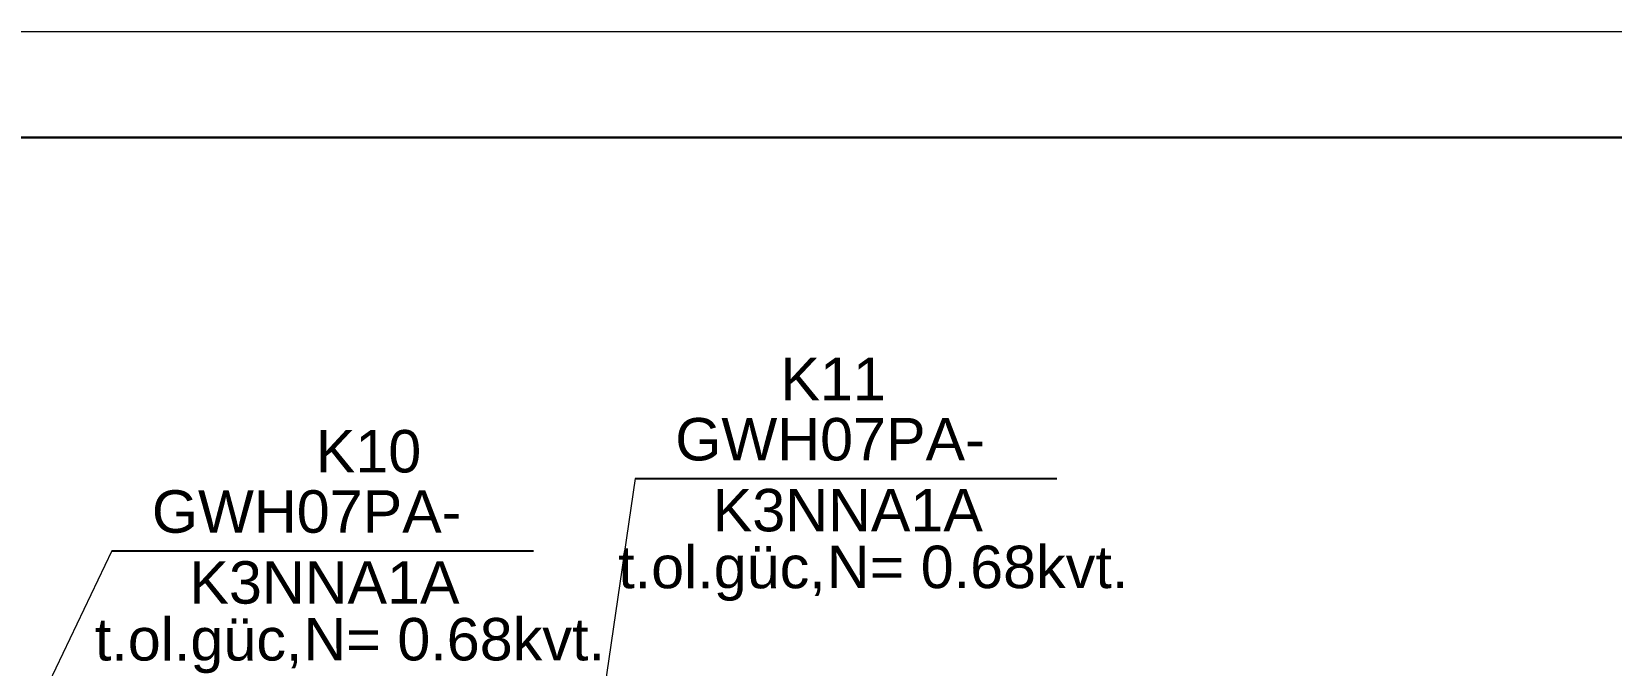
# Model space of a CAD drawing. Header units: millimetres. Extents: x 895788 to 1136524, y -21936 to 400945.
# Drawn here: x 1063630 to 1078523, y 257950 to 263923 of the extents above; entities that cross this region are included whole.
import ezdxf

# ---------------------------------------------------------------- set-up
doc = ezdxf.new("R2010")
doc.units = ezdxf.units.MM
doc.layers.add('невидимка_Ном._пера__241_Ном._пера__7', color=7, linetype='Continuous', lineweight=60)
doc.styles.get("Standard").update_dxf_attribs({"font": 'arial.ttf', "height": 400})

msp = doc.modelspace()

# ---------------------------------------------------------------- linework, layer by layer
at = {"color": 7, "lineweight": 0}
for p, q in [((1069320.242, 259710.25), (1069031.502, 257733.103)), ((1064386.533, 259029.011), (1063727.65, 257647.565))]:
    msp.add_line(p, q, dxfattribs=at)
for p, q in [((1069320.242, 259710.25), (1073296.6, 259710.25)), ((1064386.533, 259029.011), (1068362.891, 259029.011))]:
    msp.add_line(p, q)
at = {"lineweight": 30, "flags": 128}
msp.add_lwpolyline([(1020231.322, 262924.707), (1099074.38, 262924.707), (1099074.38, 205638.738), (1020231.322, 205638.738)], close=True, dxfattribs=at)
at = {"layer": 'невидимка_Ном._пера__241_Ном._пера__7', "linetype": 'Continuous', "lineweight": 20, "flags": 128}
msp.add_lwpolyline([(1016239.268, 263922.72), (1100072.394, 263922.72), (1100072.394, 204640.724), (1016239.268, 204640.724)], close=True, dxfattribs=at)

# ---------------------------------------------------------------- texts
for s, p in [('K11', (1070688.86, 260449.645)), ('GWH07PA-', (1069698.036, 259881.578)), ('K10', (1066309.415, 259768.406)), ('GWH07PA-', (1064764.327, 259200.339)), ('K3NNA1A', (1070051.651, 259213.274)), ('t.ol.güc, ', (1069160.451, 258677.323)), ('N=', (1071126.824, 258678.465)), (' 0.', (1071856.701, 258678.465)), ('68', (1072477.984, 258678.465)), ('kvt.', (1073099.539, 258678.465)), ('K3NNA1A', (1065117.942, 258532.035)), ('t.ol.güc, ', (1064226.742, 257996.084)), ('N=', (1066193.115, 257997.226)), (' 0.', (1066922.992, 257997.226)), ('68', (1067544.275, 257997.226)), ('kvt.', (1068165.83, 257997.226))]:
    msp.add_text(s, height=400).set_placement(p)

doc.saveas('drawing.dxf')
